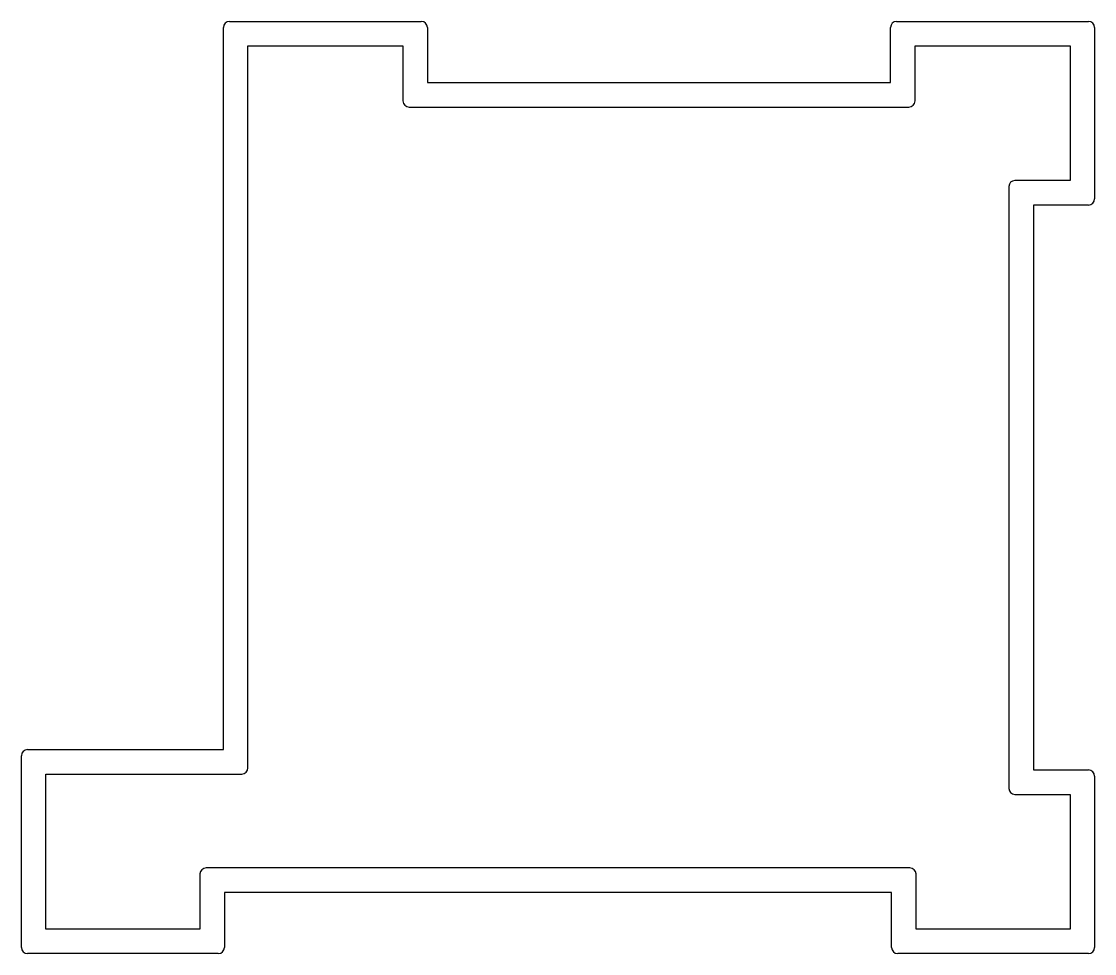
# Model space of a CAD drawing. Extents: x 409.9 to 462.5, y 748.2 to 793.9.
import ezdxf

# ---------------------------------------------------------------- set-up
doc = ezdxf.new("R2010")
doc.units = 0
doc.layers.get('0').update_dxf_attribs({"linetype": 'CONTINUOUS'})

msp = doc.modelspace()

# ---------------------------------------------------------------- linework, layer by layer
for p, q in [((420.07, 793.912), (429.47, 793.912)), ((452.77, 793.912), (462.17, 793.912)), ((419.77, 758.212), (419.77, 793.612)), ((429.77, 793.612), (429.77, 790.912)), ((452.47, 790.912), (452.47, 793.612)), ((462.47, 793.612), (462.47, 785.212)), ((420.97, 757.312), (420.97, 792.712)), ((420.97, 792.712), (428.57, 792.712)), ((428.57, 792.712), (428.57, 790.012)), ((453.67, 792.712), (461.27, 792.712)), ((453.67, 790.012), (453.67, 792.712)), ((461.27, 792.712), (461.27, 786.112)), ((429.77, 790.912), (452.47, 790.912)), ((428.87, 789.712), (453.37, 789.712)), ((461.27, 786.112), (458.57, 786.112)), ((458.27, 785.812), (458.27, 756.312)), ((459.47, 784.912), (459.47, 757.212)), ((462.17, 784.912), (459.47, 784.912)), ((410.17, 758.212), (419.77, 758.212)), ((409.87, 748.512), (409.87, 757.912)), ((411.07, 749.412), (411.07, 757.012)), ((411.07, 757.012), (420.67, 757.012)), ((459.47, 757.212), (462.17, 757.212)), ((462.47, 756.912), (462.47, 748.512)), ((458.57, 756.012), (461.27, 756.012)), ((461.27, 756.012), (461.27, 749.412)), ((453.42, 752.412), (418.92, 752.412)), ((418.62, 752.112), (418.62, 749.412)), ((453.72, 749.412), (453.72, 752.112)), ((452.52, 751.212), (419.82, 751.212)), ((419.82, 751.212), (419.82, 748.512)), ((452.52, 748.512), (452.52, 751.212)), ((418.62, 749.412), (411.07, 749.412)), ((461.27, 749.412), (453.72, 749.412)), ((419.52, 748.212), (410.17, 748.212)), ((462.17, 748.212), (452.82, 748.212))]:
    msp.add_line(p, q)
for centre, start, end in [((420.07, 793.612), 90, 180), ((429.47, 793.612), 0, 90), ((452.77, 793.612), 90, 180), ((462.17, 793.612), 0, 90), ((428.87, 790.012), 180, 270), ((453.37, 790.012), 270, 360), ((458.57, 785.812), 90, 180), ((462.17, 785.212), 270, 0), ((410.17, 757.912), 90, 180), ((420.67, 757.312), 270, 0), ((462.17, 756.912), 0, 90), ((458.57, 756.312), 180, 270), ((418.92, 752.112), 90, 180), ((453.42, 752.112), 0, 90), ((410.17, 748.512), 180, 270), ((419.52, 748.512), 270, 0), ((452.82, 748.512), 180, 270), ((462.17, 748.512), 270, 0)]:
    msp.add_arc(centre, 0.3, start, end)

doc.saveas('drawing.dxf')
